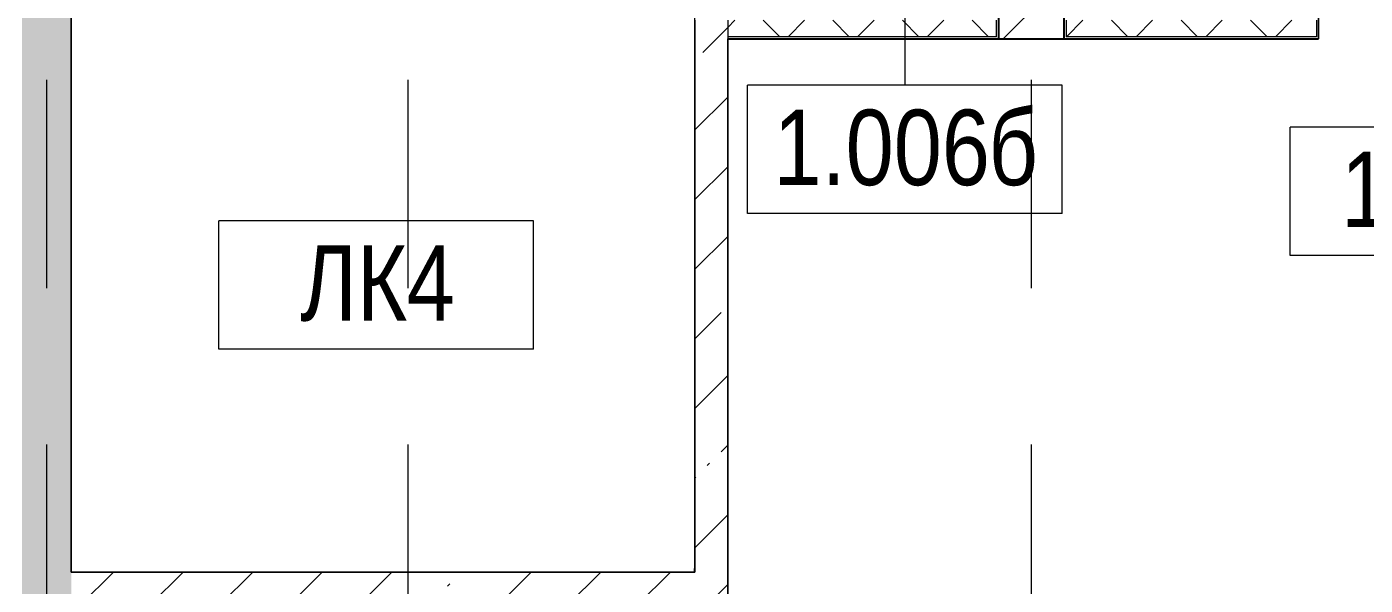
# Model space of a CAD drawing. Header units: millimetres. Extents: x 46431 to 216095, y -43515 to 31605.
# Drawn here: x 104211 to 112366, y 15987 to 19390 of the extents above; entities that cross this region are included whole.
import ezdxf

# ---------------------------------------------------------------- set-up
doc = ezdxf.new("R2010")
doc.units = ezdxf.units.MM
doc.linetypes.add('Осевые', pattern=[6350, 1270, -952.5, 3175, -952.5])
for name, color, linetype, lineweight in [('Колонны', 7, 'Continuous', 9), ('Колонны-1', 7, 'Continuous', 25), ('Марки помещений', 7, 'Continuous', 9), ('Общие ребра', 7, 'Continuous', 9), ('Оси-2', 7, 'Осевые', 9), ('Перекрытия', 7, 'Continuous', 9), ('Стены-1', 7, 'Continuous', 18), ('Штриховка разреза-3', 7, 'Continuous', 9)]:
    doc.layers.add(name, color=color, linetype=linetype, lineweight=lineweight)
doc.styles.add('Arial Narrow_1', font='Arial Narrow.ttf', dxfattribs={"height": 460})
pattern_1 = [(45, (0, 0), (-424.264, 424.264), [600, -100, 20, -100]), (45, (0, 424), (-424.264, 424.264), [])]
pattern_2 = [(45, (0, 0), (-212.132, 212.132), []), (135, (0, 0), (-212.132, -212.132), [])]

# ---------------------------------------------------------------- blocks, each defined once
blk = doc.blocks.new('Колонна 405 - Колонна 40-55-735867-План 1-го этажа на отм_ -6_000')
at = {"layer": 'Колонны'}
h = blk.add_hatch(dxfattribs=at)
h.set_pattern_fill('FP_25', color=256, style=0, pattern_type=2)
h.set_pattern_definition([(45, (-46800, -43800), (-493.914, 493.914), []), (45, (-46306.1, -43800), (-493.914, 493.914), [873.125, -174.625, 6.706, -167.919])])
h.paths.add_polyline_path([(63331.6, -24482.9), (63731.6, -24482.9), (63731.6, -24082.9), (63331.6, -24082.9)], flags=0)
at = {"layer": 'Колонны-1'}
for p, q in [((63731.6, -24082.9), (63331.6, -24082.9)), ((63331.6, -24082.9), (63331.6, -24482.9)), ((63731.6, -24482.9), (63731.6, -24082.9)), ((63331.6, -24482.9), (63731.6, -24482.9))]:
    blk.add_line(p, q, dxfattribs=at)
blk = doc.blocks.new('Марка помещения_Р - Марка помещения-4575829-План 1-го этажа на отм_ -6_000')
at = {"layer": 'Марки помещений'}
for p, q in [((-4.79375, -1.95625), (-4.79375, 1.95625)), ((4.79375, 1.95625), (-4.79375, 1.95625)), ((4.79375, -1.95625), (4.79375, 1.95625)), ((4.79375, -1.95625), (-4.79375, -1.95625))]:
    blk.add_line(p, q, dxfattribs=at)

msp = doc.modelspace()

# ---------------------------------------------------------------- hatches: boundary and pattern name
at = {"layer": 'Штриховка разреза-3'}
h = msp.add_hatch(dxfattribs=at)
h.set_pattern_fill('FP_4', color=256, style=0, pattern_type=2)
h.set_pattern_definition(pattern_1)
h.paths.add_polyline_path([(104181.6, -31382.9), (104481.6, -31382.9), (104481.6, -22832.9), (104181.6, -22832.9), (104181.6, -29228.7)], flags=0)
h.paths.add_polyline_path([(104481.6, -21632.9), (104481.6, 12417.1), (104181.6, 12417.1), (104181.6, -21632.9)], flags=0)
h.paths.add_polyline_path([(104181.6, 13917.1), (104481.6, 13917.1), (104481.6, 25417.1), (104181.6, 25417.1), (104181.6, 14287.1)], flags=0)
h = msp.add_hatch(dxfattribs=at)
h.set_pattern_fill('FP_4', color=256, style=0, pattern_type=2)
h.set_pattern_definition(pattern_1)
h.paths.add_polyline_path([(108481.6, 15867.1), (108481.6, 24217.1), (108281.6, 24217.1), (108281.6, 15867.1), (108456.6, 15867.1)], flags=0)
h.paths.add_polyline_path([(108281.6, 25117.1), (108481.6, 25117.1), (108481.6, 25414.6), (108281.6, 25412.6), (108281.6, 25361.6)], flags=0)
h = msp.add_hatch(dxfattribs=at)
h.set_pattern_fill('FP_1', color=256, style=0, pattern_type=2)
h.set_pattern_definition(pattern_2)
h.paths.add_polyline_path([(108481.6, 19329.6), (110119.1, 19329.6), (110119.1, 19429.6), (108481.6, 19429.6)], flags=0)
h = msp.add_hatch(dxfattribs=at)
h.set_pattern_fill('FP_1', color=256, style=0, pattern_type=2)
h.set_pattern_definition(pattern_2)
h.paths.add_polyline_path([(112069.1, 19329.6), (112069.1, 19429.6), (110544.1, 19429.6), (110544.1, 19329.6), (110689.4, 19329.6)], flags=0)
h = msp.add_hatch(dxfattribs=at)
h.set_pattern_fill('FP_4', color=256, style=0, pattern_type=2)
h.set_pattern_definition(pattern_1)
h.paths.add_polyline_path([(104481.6, 15867.1), (108281.6, 15867.1), (108281.6, 16067.1), (104481.6, 16067.1)], flags=0)

# ---------------------------------------------------------------- linework, layer by layer
at = {"layer": 'Марки помещений'}
msp.add_line((109560.9, 20296.6), (109560.9, 19034.6), dxfattribs=at)
at = {"layer": 'Общие ребра'}
for p, q in [((108281.6, 16069.1), (108281.6, 24217.1)), ((108281.6, 19429.6), (108281.6, 16069.1)), ((108481.6, 19429.6), (108481.6, 19329.6)), ((110119.1, 19329.6), (110119.1, 19429.6)), ((110544.1, 19429.6), (110544.1, 19329.6)), ((112069.1, 19429.6), (112069.1, 19329.6)), ((112081.6, 19329.6), (112081.6, 19442.1)), ((110119.1, 19329.6), (108481.6, 19329.6)), ((108481.6, 19329.6), (108481.6, 19317.1)), ((112069.1, 19329.6), (110544.1, 19329.6))]:
    msp.add_line(p, q, dxfattribs=at)
at = {"layer": 'Оси-2'}
for p, q in [((104331.6, 25417.1), (104331.6, -41737.8)), ((106531.6, 25417.1), (106531.6, -41733.9)), ((110331.6, 25417.1), (110331.6, -41733.9))]:
    msp.add_line(p, q, dxfattribs=at)
at = {"layer": 'Перекрытия'}
for p, q in [((112081.6, 20733.4), (112081.6, 19317.1)), ((104481.6, 19717.1), (104481.6, 16067.1)), ((108281.3, 16067.1), (108281.3, 19717.1)), ((112081.6, 19317.1), (108481.6, 19317.1)), ((108481.6, 19317.1), (108481.6, 13817.1)), ((104481.6, 16067.1), (108281.3, 16067.1))]:
    msp.add_line(p, q, dxfattribs=at)
at = {"layer": 'Стены-1'}
for p, q in [((104481.6, 16067.1), (104481.6, 25417.1)), ((104482, 25412.6), (104482, 16067.1)), ((104484, 16069.1), (104484, 25412.6)), ((108279.6, 24044.6), (108279.6, 16089.4)), ((110131.6, 19329.6), (110131.6, 19429.6)), ((110531.6, 19429.6), (110531.6, 19329.6)), ((108481.6, 15867.1), (108481.6, 19317.1)), ((108481.6, 19317.1), (110131.6, 19317.1)), ((112081.6, 19317.1), (108481.6, 19317.1)), ((108481.6, 19317.1), (108481.6, 19315.1)), ((108483.6, 19315.1), (112081.6, 19315.1)), ((110131.6, 19317.1), (110131.6, 19329.6)), ((110531.6, 19329.6), (110531.6, 19317.1)), ((110531.6, 19317.1), (112081.6, 19317.1)), ((112081.6, 19317.1), (112081.6, 19329.6)), ((108279.6, 16069.1), (108279.6, 16089.4)), ((108281.6, 16069.1), (108279.6, 16069.1)), ((108281.6, 16069.1), (108281.6, 16067.1)), ((108281.6, 16067.1), (104481.6, 16067.1)), ((104482, 16067.1), (104484, 16067.1))]:
    msp.add_line(p, q, dxfattribs=at)

# ---------------------------------------------------------------- block references
at = {"layer": 'Колонны'}
msp.add_blockref('Колонна 405 - Колонна 40-55-735867-План 1-го этажа на отм_ -6_000', (46800, 43800), dxfattribs=at)
at = {"layer": 'Марки помещений', "xscale": 199.9999999999999, "yscale": 199.9999999999999, "zscale": 199.9999999999999}
for p in [(109560.9, 18643.3), (112866.8, 18387.6), (106338.8, 17817.3)]:
    msp.add_blockref('Марка помещения_Р - Марка помещения-4575829-План 1-го этажа на отм_ -6_000', p, dxfattribs=at)

# ---------------------------------------------------------------- texts
at = {"layer": 'Марки помещений', "char_height": 460, "attachment_point": 1, "style": 'Arial Narrow_1'}
for s, insert, width in [('1.006', (108761, 18885.2), 1587.341), ('\\fArial Narrow|b0|i0|c204|p34|;б', (110070.7, 18885.2), 368.776), ('1.005', (112219, 18629.4), 1587.341), ('ЛК', (105876.9, 18059.2), 785.654), ('\\fArial Narrow|b0|i0|c204|p34|;4', (106525.1, 18059.2), 352.742)]:
    msp.add_mtext(s, dxfattribs=dict(at, insert=insert, width=width))

doc.saveas('drawing.dxf')
